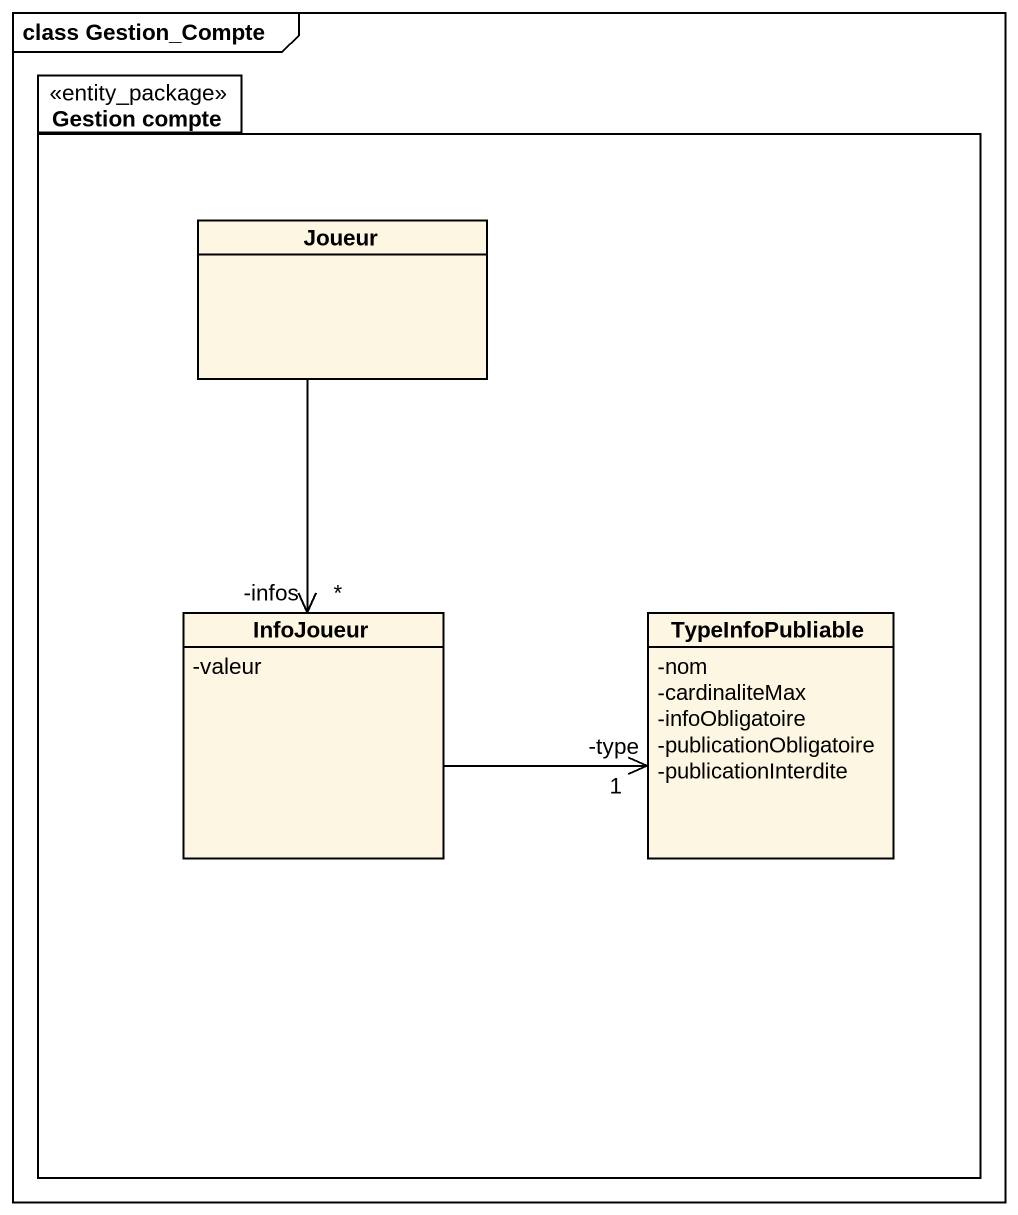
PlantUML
@startuml
mainframe class Gestion_Compte
hide circle
hide empty members
skinparam classAttributeIconSize 0
package "Gestion compte" as Gestion_compte <<entity_package>> {
  class Joueur
  class InfoJoueur {
    -valeur
  }
  class TypeInfoPubliable {
    -nom
    -cardinaliteMax
    -infoObligatoire
    -publicationObligatoire
    -publicationInterdite
  }
}
Joueur --> "*\n-infos" InfoJoueur
InfoJoueur -right-> "-type\n1" TypeInfoPubliable
@enduml
